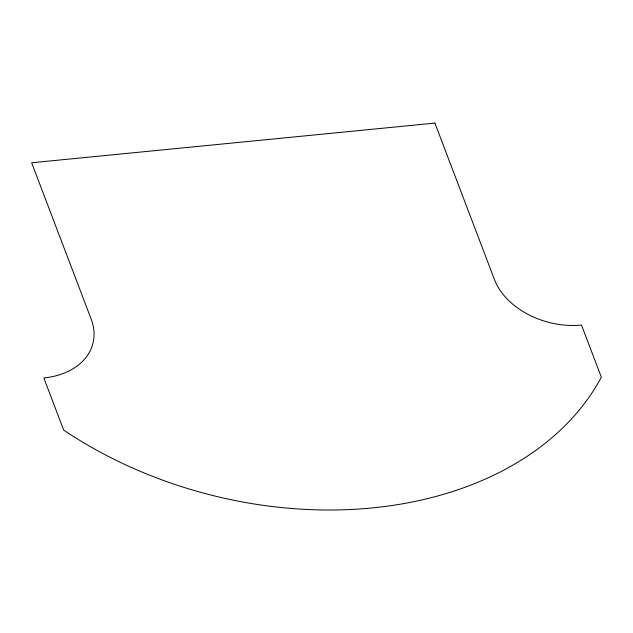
<?xml version="1.0" encoding="UTF-8"?>
<svg xmlns="http://www.w3.org/2000/svg" width="633" height="633" viewBox="0 0 633 633"><rect width="100%" height="100%" fill="white"/><g stroke="black" fill="none" stroke-linecap="round" stroke-linejoin="round"><path stroke-width="0.95" d="M434.903 123.095L31.65 162.768L91.192 319.19A71.149 51.099 14.4 0 1 43.835 377.941L63.68 430.084A355.762 255.479 14.4 0 0 601.35 377.197L581.505 325.053A71.149 51.099 14.4 0 1 494.444 279.525L434.903 123.095"/></g></svg>
